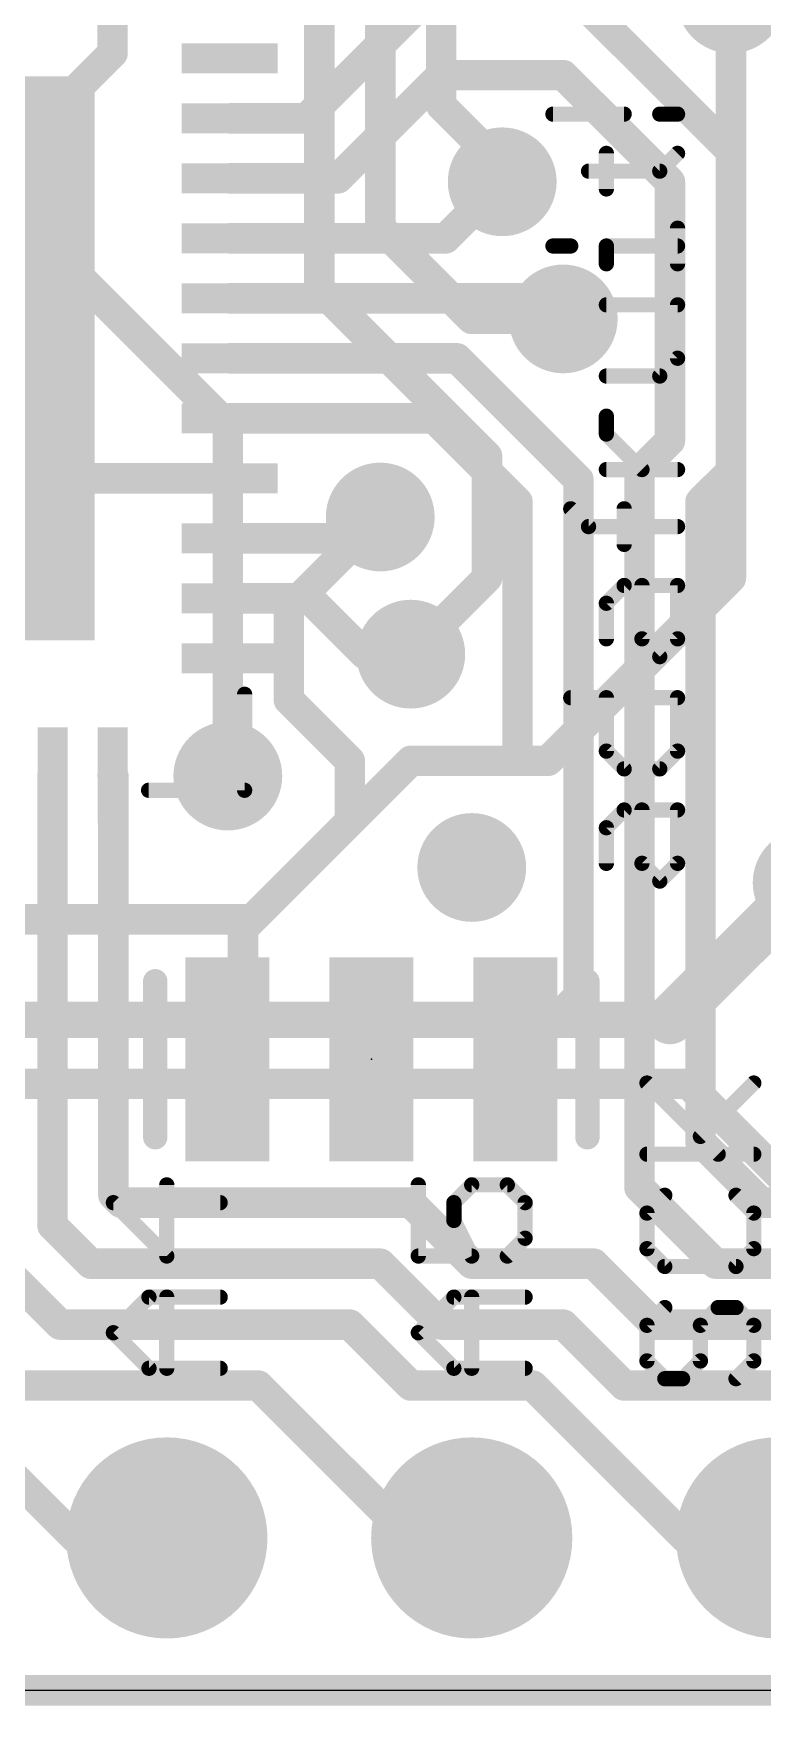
# Model space of a CAD drawing. Extents: x -11.5 to 69.1, y -5.3 to 31.9.
# Drawn here: x 25.56 to 31.63, y -0.13 to 13.81 of the extents above; entities that cross this region are included whole.
import ezdxf

# ---------------------------------------------------------------- set-up
doc = ezdxf.new("R2010")
doc.units = 0
for name, color, linetype in [('1', 12, 'CONTINUOUS'), ('16', 132, 'CONTINUOUS'), ('17', 110, 'CONTINUOUS'), ('18', 110, 'CONTINUOUS'), ('20', 53, 'CONTINUOUS'), ('21', 40, 'CONTINUOUS'), ('23', 40, 'CONTINUOUS')]:
    doc.layers.add(name, color=color, linetype=linetype)

# ---------------------------------------------------------------- blocks, each defined once
blk = doc.blocks.new('RECT')
blk.add_solid([(-0.5, -0.5), (0.5, -0.5), (-0.5, 0.5), (0.5, 0.5)])
blk = doc.blocks.new('ROUNDP')
at = {"const_width": 0.5}
blk.add_lwpolyline([(0, -0.25, 1), (0, 0.25, 1), (0, -0.25)], format="xyb", dxfattribs=at)
blk = doc.blocks.new('ROUNDV')
at = {"const_width": 0.5}
blk.add_lwpolyline([(0, -0.25, 1), (0, 0.25, 1), (0, -0.25)], format="xyb", dxfattribs=at)

msp = doc.modelspace()

# ---------------------------------------------------------------- linework, layer by layer
at = {"layer": '1', "const_width": 0.254}
for points in [[(26.2182, 14.5766), (26.2182, 13.6452)], [(27.8336, 13.1016), (28.702, 13.97)], [(31.369, 12.827), (30.226, 13.97)], [(26.2182, 13.6452), (23.876, 11.303)], [(28.0956, 12.6016), (28.956, 13.462)], [(28.956, 13.462), (29.972, 13.462)], [(29.972, 13.462), (30.861, 12.573)], [(27.1932, 13.1016), (27.8336, 13.1016)], [(31.369, 10.16), (31.369, 12.827)], [(27.1932, 12.6016), (28.0956, 12.6016)], [(28.9926, 12.1016), (29.464, 12.573)], [(30.861, 12.573), (30.861, 10.414)], [(28.9926, 12.1016), (27.1932, 12.1016)], [(27.1932, 11.6016), (29.8004, 11.6016)], [(29.8004, 11.6016), (29.972, 11.43)], [(27.1932, 11.1016), (29.0874, 11.1016)], [(29.0874, 11.1016), (30.099, 10.09)], [(27.1932, 10.6016), (28.8954, 10.6016)], [(28.8954, 10.6016), (29.591, 9.906)], [(30.861, 10.414), (30.607, 10.16)], [(27.1932, 10.1016), (25.0774, 10.1016)], [(30.099, 10.09), (30.099, 5.785)], [(30.607, 10.16), (30.607, 4.191)], [(31.115, 9.906), (31.369, 10.16)], [(28.2706, 9.6016), (28.448, 9.779)], [(29.591, 9.906), (29.591, 7.747)], [(31.115, 4.572), (31.115, 9.906)], [(27.1932, 9.6016), (28.2706, 9.6016)], [(27.1932, 9.1016), (27.8554, 9.1016)], [(27.8554, 9.1016), (28.321, 8.636)], [(27.1932, 8.6016), (27.178, 8.5864)], [(27.178, 8.5864), (27.178, 7.62)], [(28.321, 8.636), (28.702, 8.636)], [(28.702, 7.747), (27.305, 6.35)], [(29.591, 7.747), (28.702, 7.747)], [(25.7182, 7.6266), (25.7182, 3.8728)], [(26.2248, 7.62), (26.2182, 7.6266)], [(26.2248, 7.62), (26.2248, 4.1282)], [(27.305, 6.35), (27.305, 5.1282)], [(30.099, 5.785), (29.5736, 5.2596)], [(27.305, 5.1282), (27.1736, 5.2596)], [(31.115, 4.572), (31.623, 4.064)], [(26.2248, 4.1282), (26.289, 4.064)], [(26.289, 4.064), (28.702, 4.064)], [(28.702, 4.064), (29.21, 3.556)], [(30.607, 4.191), (31.242, 3.556)], [(31.623, 4.064), (33.401, 4.064)], [(25.7182, 3.8728), (26.035, 3.556)], [(25.2182, 3.6108), (25.781, 3.048)], [(26.035, 3.556), (28.448, 3.556)], [(28.448, 3.556), (28.956, 3.048)], [(29.21, 3.556), (30.226, 3.556)], [(30.226, 3.556), (30.734, 3.048)], [(31.242, 3.556), (33.147, 3.556)], [(25.781, 3.048), (28.194, 3.048)], [(28.194, 3.048), (28.702, 2.54)], [(28.956, 3.048), (29.972, 3.048)], [(29.972, 3.048), (30.48, 2.54)], [(30.734, 3.048), (32.639, 3.048)], [(27.432, 2.54), (25.4, 2.54)], [(28.702, 1.27), (27.432, 2.54)], [(28.702, 2.54), (29.718, 2.54)], [(29.718, 2.54), (30.988, 1.27)], [(30.48, 2.54), (32.258, 2.54)], [(24.765, 2.413), (25.908, 1.27)], [(25.908, 1.27), (26.67, 1.27)], [(28.702, 1.27), (29.21, 1.27)], [(30.988, 1.27), (31.75, 1.27)], [(0, 0), (60.452, 0)]]:
    msp.add_lwpolyline(points, dxfattribs=at)
at = {"layer": '1', "const_width": 0.127}
for points in [[(26.1547, 13.6452, 1), (26.2817, 13.6452)], [(26.2631, 13.6003, 1), (26.1733, 13.6901)], [(28.956, 13.5255, 1), (28.956, 13.3985)], [(29.0009, 13.4171, 1), (28.9111, 13.5069)], [(30.0169, 13.5069, 1), (29.9271, 13.4171)], [(29.972, 13.3985, 1), (29.972, 13.5255)], [(27.1932, 13.1651, 1), (27.1932, 13.0381)], [(27.7887, 13.1465, 1), (27.8785, 13.0567)], [(27.8336, 13.0381, 1), (27.8336, 13.1651)], [(31.4325, 12.827, 1), (31.3055, 12.827)], [(31.3241, 12.7821, 1), (31.4139, 12.8719)], [(27.1932, 12.6651, 1), (27.1932, 12.5381)], [(28.0507, 12.6465, 1), (28.1405, 12.5567)], [(28.0956, 12.5381, 1), (28.0956, 12.6651)], [(29.5089, 12.5281, 1), (29.4191, 12.6179)], [(30.9245, 12.573, 1), (30.7975, 12.573)], [(30.8161, 12.5281, 1), (30.9059, 12.6179)], [(27.1932, 12.1651, 1), (27.1932, 12.0381)], [(28.9477, 12.1465, 1), (29.0375, 12.0567)], [(28.9926, 12.0381, 1), (28.9926, 12.1651)], [(27.1932, 11.6651, 1), (27.1932, 11.5381)], [(29.8453, 11.6465, 1), (29.7555, 11.5567)], [(29.8004, 11.5381, 1), (29.8004, 11.6651)], [(29.9271, 11.3851, 1), (30.0169, 11.4749)], [(27.1932, 11.1651, 1), (27.1932, 11.0381)], [(29.1323, 11.1465, 1), (29.0425, 11.0567)], [(29.0874, 11.0381, 1), (29.0874, 11.1651)], [(27.1932, 10.6651, 1), (27.1932, 10.5381)], [(28.9403, 10.6465, 1), (28.8505, 10.5567)], [(28.8954, 10.5381, 1), (28.8954, 10.6651)], [(30.7975, 10.414, 1), (30.9245, 10.414)], [(30.9059, 10.3691, 1), (30.8161, 10.4589)], [(27.1932, 10.0381, 1), (27.1932, 10.1651)], [(30.1625, 10.09, 1), (30.0355, 10.09)], [(30.0541, 10.0451, 1), (30.1439, 10.1349)], [(30.6705, 10.16, 1), (30.5435, 10.16)], [(30.5621, 10.2049, 1), (30.6519, 10.1151)], [(31.3055, 10.16, 1), (31.4325, 10.16)], [(31.4139, 10.1151, 1), (31.3241, 10.2049)], [(28.4929, 9.7341, 1), (28.4031, 9.8239)], [(29.6545, 9.906, 1), (29.5275, 9.906)], [(29.5461, 9.8611, 1), (29.6359, 9.9509)], [(31.1785, 9.906, 1), (31.0515, 9.906)], [(31.0701, 9.9509, 1), (31.1599, 9.8611)], [(27.1932, 9.6651, 1), (27.1932, 9.5381)], [(28.2257, 9.6465, 1), (28.3155, 9.5567)], [(28.2706, 9.5381, 1), (28.2706, 9.6651)], [(27.1932, 9.1651, 1), (27.1932, 9.0381)], [(27.9003, 9.1465, 1), (27.8105, 9.0567)], [(27.8554, 9.0381, 1), (27.8554, 9.1651)], [(27.2415, 8.5864, 1), (27.1145, 8.5864)], [(27.1331, 8.6313, 1), (27.2229, 8.5415)], [(27.2381, 8.5567, 1), (27.1483, 8.6465)], [(28.321, 8.6995, 1), (28.321, 8.5725)], [(28.2761, 8.5911, 1), (28.3659, 8.6809)], [(28.702, 8.5725, 1), (28.702, 8.6995)], [(28.702, 7.8105, 1), (28.702, 7.6835)], [(28.7469, 7.7021, 1), (28.6571, 7.7919)], [(29.5275, 7.747, 1), (29.6545, 7.747)], [(29.591, 7.6835, 1), (29.591, 7.8105)], [(25.7817, 7.6266, 1), (25.6547, 7.6266)], [(26.2631, 7.6715, 1), (26.1733, 7.5817)], [(26.2883, 7.62, 1), (26.1613, 7.62)], [(26.1799, 7.5751, 1), (26.2697, 7.6649)], [(27.1145, 7.62, 1), (27.2415, 7.62)], [(27.3685, 6.35, 1), (27.2415, 6.35)], [(27.2601, 6.3949, 1), (27.3499, 6.3051)], [(30.1439, 5.7401, 1), (30.0541, 5.8299)], [(30.0355, 5.785, 1), (30.1625, 5.785)], [(27.2185, 5.3045, 1), (27.1287, 5.2147)], [(29.5287, 5.3045, 1), (29.6185, 5.2147)], [(27.2415, 5.1282, 1), (27.3685, 5.1282)], [(27.2601, 5.0833, 1), (27.3499, 5.1731)], [(31.1599, 4.6169, 1), (31.0701, 4.5271)], [(31.0515, 4.572, 1), (31.1785, 4.572)], [(26.2697, 4.1731, 1), (26.1799, 4.0833)], [(26.1613, 4.1282, 1), (26.2883, 4.1282)], [(26.289, 4.1275, 1), (26.289, 4.0005)], [(28.7469, 4.1089, 1), (28.6571, 4.0191)], [(28.702, 4.0005, 1), (28.702, 4.1275)], [(30.6519, 4.2359, 1), (30.5621, 4.1461)], [(30.5435, 4.191, 1), (30.6705, 4.191)], [(31.623, 4.1275, 1), (31.623, 4.0005)], [(26.2441, 4.0191, 1), (26.3339, 4.1089)], [(31.5781, 4.0191, 1), (31.6679, 4.1089)], [(25.7631, 3.9177, 1), (25.6733, 3.8279)], [(25.6547, 3.8728, 1), (25.7817, 3.8728)], [(26.035, 3.6195, 1), (26.035, 3.4925)], [(25.9901, 3.5111, 1), (26.0799, 3.6009)], [(28.4929, 3.6009, 1), (28.4031, 3.5111)], [(28.448, 3.4925, 1), (28.448, 3.6195)], [(29.21, 3.6195, 1), (29.21, 3.4925)], [(29.1651, 3.5111, 1), (29.2549, 3.6009)], [(30.2709, 3.6009, 1), (30.1811, 3.5111)], [(30.226, 3.4925, 1), (30.226, 3.6195)], [(31.242, 3.6195, 1), (31.242, 3.4925)], [(31.1971, 3.5111, 1), (31.2869, 3.6009)], [(25.781, 3.1115, 1), (25.781, 2.9845)], [(25.7361, 3.0031, 1), (25.8259, 3.0929)], [(28.2389, 3.0929, 1), (28.1491, 3.0031)], [(28.194, 2.9845, 1), (28.194, 3.1115)], [(28.956, 3.1115, 1), (28.956, 2.9845)], [(28.9111, 3.0031, 1), (29.0009, 3.0929)], [(30.0169, 3.0929, 1), (29.9271, 3.0031)], [(29.972, 2.9845, 1), (29.972, 3.1115)], [(30.734, 3.1115, 1), (30.734, 2.9845)], [(30.6891, 3.0031, 1), (30.7789, 3.0929)], [(27.4769, 2.5849, 1), (27.3871, 2.4951)], [(27.432, 2.4765, 1), (27.432, 2.6035)], [(28.702, 2.6035, 1), (28.702, 2.4765)], [(28.6571, 2.4951, 1), (28.7469, 2.5849)], [(29.7629, 2.5849, 1), (29.6731, 2.4951)], [(29.718, 2.4765, 1), (29.718, 2.6035)], [(30.48, 2.6035, 1), (30.48, 2.4765)], [(30.4351, 2.4951, 1), (30.5249, 2.5849)], [(25.908, 1.3335, 1), (25.908, 1.2065)], [(26.67, 1.2065, 1), (26.67, 1.3335)], [(28.702, 1.3335, 1), (28.702, 1.2065)], [(29.21, 1.2065, 1), (29.21, 1.3335)], [(30.988, 1.3335, 1), (30.988, 1.2065)], [(25.8631, 1.2251, 1), (25.9529, 1.3149)], [(28.6571, 1.2251, 1), (28.7469, 1.3149)], [(30.9431, 1.2251, 1), (31.0329, 1.3149)]]:
    msp.add_lwpolyline(points, format="xyb", dxfattribs=at)
at = {"layer": '16'}
for points, const_width in [([(28.448, 12.192), (28.448, 16.637)], 0.254), ([(21.209, 16.51), (27.178, 10.541)], 0.254), ([(28.956, 16.383), (28.956, 13.208)], 0.254), ([(27.94, 15.494), (27.94, 11.684)], 0.254), ([(31.369, 9.271), (31.369, 14.097)], 0.254), ([(28.956, 13.208), (29.464, 12.7)], 0.254), ([(29.464, 12.7), (29.464, 12.573)], 0.254), ([(29.21, 11.43), (28.448, 12.192)], 0.254), ([(27.94, 11.684), (29.337, 10.287)], 0.254), ([(29.972, 11.43), (29.21, 11.43)], 0.254), ([(27.178, 10.541), (27.178, 7.62)], 0.254), ([(29.337, 10.287), (29.337, 9.271)], 0.254), ([(28.448, 9.779), (27.686, 9.017)], 0.254), ([(29.337, 9.271), (28.702, 8.636)], 0.254), ([(29.845, 7.747), (31.369, 9.271)], 0.254), ([(27.686, 9.017), (27.686, 8.255)], 0.254), ([(27.686, 8.255), (28.194, 7.747)], 0.254), ([(28.194, 7.747), (28.194, 7.239)], 0.254), ([(28.194, 7.239), (28.702, 7.747)], 0.254), ([(28.702, 7.747), (29.845, 7.747)], 0.254), ([(28.194, 7.239), (27.3812, 6.4262)], 0.254), ([(30.861, 5.588), (32.004, 6.731)], 0.4064), ([(27.3812, 6.4262), (23.622, 6.4262)], 0.254), ([(23.2918, 5.588), (30.861, 5.588)], 0.3048), ([(31.0134, 5.0546), (23.0378, 5.0546)], 0.254), ([(31.0134, 5.0546), (33.2232, 2.8448)], 0.254), ([(31.623, 1.397), (31.75, 1.27)], 0.254), ([(0, 0), (60.706, 0)], 0.254)]:
    msp.add_lwpolyline(points, dxfattribs=dict(at, const_width=const_width))
for points, const_width in [([(29.0009, 13.2529, 1), (28.9111, 13.1631)], 0.127), ([(28.8925, 13.208, 1), (29.0195, 13.208)], 0.127), ([(29.5275, 12.7, 1), (29.4005, 12.7)], 0.127), ([(29.4191, 12.6551, 1), (29.5089, 12.7449)], 0.127), ([(29.4005, 12.573, 1), (29.5275, 12.573)], 0.127), ([(28.4929, 12.2369, 1), (28.4031, 12.1471)], 0.127), ([(28.3845, 12.192, 1), (28.5115, 12.192)], 0.127), ([(27.9849, 11.7289, 1), (27.8951, 11.6391)], 0.127), ([(27.8765, 11.684, 1), (28.0035, 11.684)], 0.127), ([(29.21, 11.4935, 1), (29.21, 11.3665)], 0.127), ([(29.1651, 11.3851, 1), (29.2549, 11.4749)], 0.127), ([(29.972, 11.3665, 1), (29.972, 11.4935)], 0.127), ([(27.2415, 10.541, 1), (27.1145, 10.541)], 0.127), ([(27.1331, 10.4961, 1), (27.2229, 10.5859)], 0.127), ([(29.4005, 10.287, 1), (29.2735, 10.287)], 0.127), ([(29.2921, 10.2421, 1), (29.3819, 10.3319)], 0.127), ([(28.4929, 9.7341, 1), (28.4031, 9.8239)], 0.127), ([(29.3819, 9.2261, 1), (29.2921, 9.3159)], 0.127), ([(31.4139, 9.2261, 1), (31.3241, 9.3159)], 0.127), ([(29.2735, 9.271, 1), (29.4005, 9.271)], 0.127), ([(31.3055, 9.271, 1), (31.4325, 9.271)], 0.127), ([(27.7495, 9.017, 1), (27.6225, 9.017)], 0.127), ([(27.6411, 9.0619, 1), (27.7309, 8.9721)], 0.127), ([(28.6571, 8.6809, 1), (28.7469, 8.5911)], 0.127), ([(27.7309, 8.2999, 1), (27.6411, 8.2101)], 0.127), ([(27.6225, 8.255, 1), (27.7495, 8.255)], 0.127), ([(28.2575, 7.747, 1), (28.1305, 7.747)], 0.127), ([(28.1491, 7.7021, 1), (28.2389, 7.7919)], 0.127), ([(28.702, 7.8105, 1), (28.702, 7.6835)], 0.127), ([(28.7469, 7.7021, 1), (28.6571, 7.7919)], 0.127), ([(29.8001, 7.7919, 1), (29.8899, 7.7021)], 0.127), ([(29.845, 7.6835, 1), (29.845, 7.8105)], 0.127), ([(27.1145, 7.62, 1), (27.2415, 7.62)], 0.127), ([(28.1491, 7.2839, 1), (28.2389, 7.1941)], 0.127), ([(28.1305, 7.239, 1), (28.2575, 7.239)], 0.127), ([(28.2389, 7.1941, 1), (28.1491, 7.2839)], 0.127), ([(27.3812, 6.3627, 1), (27.3812, 6.4897)], 0.127), ([(27.3363, 6.4711, 1), (27.4261, 6.3813)], 0.127), ([(30.7892, 5.6598, 1), (30.9328, 5.5162)], 0.2032), ([(30.861, 5.5118, 1), (30.861, 5.6642)], 0.1524), ([(31.0583, 5.0995, 1), (30.9685, 5.0097)], 0.127), ([(31.0134, 4.9911, 1), (31.0134, 5.1181)], 0.127), ([(31.6679, 1.4419, 1), (31.5781, 1.3521)], 0.127)]:
    msp.add_lwpolyline(points, format="xyb", dxfattribs=dict(at, const_width=const_width))
at = {"layer": '20'}
msp.add_line((2.54, 0), (57.785, 0), dxfattribs=at)
at = {"layer": '21'}
for points, const_width in [([(29.8864, 13.1369), (30.4796, 13.1369)], 0.127), ([(30.7762, 13.1369), (30.9245, 13.1369)], 0.127), ([(30.3313, 12.5133), (30.3313, 12.8098)], 0.127), ([(30.7762, 12.6615), (30.9245, 12.8098)], 0.127), ([(30.183, 12.6615), (30.7762, 12.6615)], 0.127), ([(30.9245, 11.8896), (30.9245, 12.1862)], 0.127), ([(29.8864, 12.0379), (30.0347, 12.0379)], 0.127), ([(30.3313, 11.8896), (30.3313, 12.0379)], 0.127), ([(30.3313, 12.0379), (30.9245, 12.0379)], 0.127), ([(30.9245, 11.5472), (30.3313, 11.5472)], 0.127), ([(30.9245, 11.1023), (30.9245, 11.5472)], 0.127), ([(30.7762, 10.9541), (30.9245, 11.1023)], 0.127), ([(30.3313, 10.9541), (30.7762, 10.9541)], 0.127), ([(30.3313, 10.471), (30.3313, 10.6193)], 0.127), ([(30.6279, 10.1745), (30.3313, 10.471)], 0.127), ([(30.9245, 10.1745), (30.3313, 10.1745)], 0.127), ([(30.183, 9.6991), (30.0347, 9.8474)], 0.127), ([(30.4796, 9.5508), (30.4796, 9.8474)], 0.127), ([(30.9245, 9.6991), (30.183, 9.6991)], 0.127), ([(30.3313, 9.0601), (30.4796, 9.2084)], 0.127), ([(30.4796, 9.2084), (30.9245, 9.2084)], 0.127), ([(30.6279, 8.7636), (30.6279, 9.2084)], 0.127), ([(30.9245, 9.2084), (30.9245, 8.7636)], 0.127), ([(30.3313, 8.7636), (30.3313, 9.0601)], 0.127), ([(30.7762, 8.6153), (30.6279, 8.7636)], 0.127), ([(30.9245, 8.7636), (30.7762, 8.6153)], 0.127), ([(27.3182, 8.3016), (27.3182, 7.5016)], 0.127), ([(30.0347, 8.2729), (30.9245, 8.2729)], 0.127), ([(30.3313, 7.828), (30.3313, 8.2729)], 0.127), ([(30.9245, 8.2729), (30.9245, 7.828)], 0.127), ([(30.4796, 7.6797), (30.3313, 7.828)], 0.127), ([(30.9245, 7.828), (30.7762, 7.6797)], 0.127), ([(30.7762, 7.6797), (30.4796, 7.6797)], 0.127), ([(27.3182, 7.5016), (26.5182, 7.5016)], 0.127), ([(30.3313, 7.1891), (30.4796, 7.3374)], 0.127), ([(30.4796, 7.3374), (30.9245, 7.3374)], 0.127), ([(30.6279, 6.8925), (30.6279, 7.3374)], 0.127), ([(30.9245, 7.3374), (30.9245, 6.8925)], 0.127), ([(30.3313, 6.8925), (30.3313, 7.1891)], 0.127), ([(30.7762, 6.7442), (30.6279, 6.8925)], 0.127), ([(30.9245, 6.8925), (30.7762, 6.7442)], 0.127), ([(26.5736, 4.6096), (26.5736, 5.9096)], 0.2032), ([(30.1736, 5.9096), (30.1736, 4.6096)], 0.2032), ([(31.2629, 4.4683), (30.6697, 5.0614)], 0.127), ([(31.1146, 4.6166), (31.5595, 5.0614)], 0.127), ([(30.6697, 4.4683), (31.5595, 4.4683)], 0.127), ([(26.6696, 3.6195), (26.6696, 4.2127)], 0.127), ([(28.7647, 4.2127), (28.7647, 3.6195)], 0.127), ([(29.0613, 4.0644), (29.2096, 4.2127)], 0.127), ([(29.2096, 4.2127), (29.5062, 4.2127)], 0.127), ([(29.5062, 4.2127), (29.6545, 4.0644)], 0.127), ([(30.818, 4.1259), (30.6697, 3.9776)], 0.127), ([(31.5595, 3.9776), (31.4112, 4.1259)], 0.127), ([(27.1145, 4.0644), (26.2247, 4.0644)], 0.127), ([(26.2247, 4.0644), (26.6696, 3.6195)], 0.127), ([(29.0613, 3.9161), (29.0613, 4.0644)], 0.127), ([(29.6545, 4.0644), (29.6545, 3.7678)], 0.127), ([(29.2096, 3.6195), (29.0613, 3.9161)], 0.127), ([(30.6697, 3.9776), (30.6697, 3.681)], 0.127), ([(31.5595, 3.681), (31.5595, 3.9776)], 0.127), ([(29.6545, 3.7678), (29.5062, 3.6195)], 0.127), ([(28.7647, 3.6195), (29.2096, 3.6195)], 0.127), ([(30.6697, 3.681), (30.818, 3.5327)], 0.127), ([(31.4112, 3.5327), (31.5595, 3.681)], 0.127), ([(30.818, 3.5327), (31.4112, 3.5327)], 0.127), ([(26.2247, 2.9806), (26.5213, 3.2772)], 0.127), ([(26.5213, 3.2772), (27.1145, 3.2772)], 0.127), ([(26.6696, 2.684), (26.6696, 3.2772)], 0.127), ([(28.7647, 2.9806), (29.0613, 3.2772)], 0.127), ([(29.0613, 3.2772), (29.6545, 3.2772)], 0.127), ([(29.2096, 2.684), (29.2096, 3.2772)], 0.127), ([(30.818, 3.1904), (30.6697, 3.0421)], 0.127), ([(31.1146, 3.0421), (31.2629, 3.1904)], 0.127), ([(31.2629, 3.1904), (31.4112, 3.1904)], 0.127), ([(31.4112, 3.1904), (31.5595, 3.0421)], 0.127), ([(30.6697, 3.0421), (30.6697, 2.7455)], 0.127), ([(31.1146, 2.7455), (31.1146, 3.0421)], 0.127), ([(31.5595, 3.0421), (31.5595, 2.7455)], 0.127), ([(26.5213, 2.684), (26.2247, 2.9806)], 0.127), ([(29.0613, 2.684), (28.7647, 2.9806)], 0.127), ([(30.6697, 2.7455), (30.818, 2.5972)], 0.127), ([(30.9663, 2.5972), (31.1146, 2.7455)], 0.127), ([(31.5595, 2.7455), (31.4112, 2.5972)], 0.127), ([(27.1145, 2.684), (26.5213, 2.684)], 0.127), ([(29.6545, 2.684), (29.0613, 2.684)], 0.127), ([(30.818, 2.5972), (30.9663, 2.5972)], 0.127)]:
    msp.add_lwpolyline(points, dxfattribs=dict(at, const_width=const_width))
for points, const_width in [([(29.8864, 13.1687, 1), (29.8864, 13.1052)], 0.0635), ([(30.4796, 13.1052, 1), (30.4796, 13.1687)], 0.0635), ([(30.7762, 13.1687, 1), (30.7762, 13.1052)], 0.0635), ([(30.9245, 13.1052, 1), (30.9245, 13.1687)], 0.0635), ([(30.3631, 12.8098, 1), (30.2996, 12.8098)], 0.0635), ([(30.947, 12.7874, 1), (30.902, 12.8323)], 0.0635), ([(30.183, 12.6933, 1), (30.183, 12.6298)], 0.0635), ([(30.7538, 12.684, 1), (30.7987, 12.6391)], 0.0635), ([(30.7762, 12.6298, 1), (30.7762, 12.6933)], 0.0635), ([(30.2996, 12.5133, 1), (30.3631, 12.5133)], 0.0635), ([(30.9563, 12.1862, 1), (30.8928, 12.1862)], 0.0635), ([(29.8864, 12.0696, 1), (29.8864, 12.0061)], 0.0635), ([(30.0347, 12.0061, 1), (30.0347, 12.0696)], 0.0635), ([(30.3313, 12.0696, 1), (30.3313, 12.0061)], 0.0635), ([(30.3631, 12.0379, 1), (30.2996, 12.0379)], 0.0635), ([(30.9245, 12.0061, 1), (30.9245, 12.0696)], 0.0635), ([(30.2996, 11.8896, 1), (30.3631, 11.8896)], 0.0635), ([(30.8928, 11.8896, 1), (30.9563, 11.8896)], 0.0635), ([(30.3313, 11.579, 1), (30.3313, 11.5155)], 0.0635), ([(30.9563, 11.5472, 1), (30.8928, 11.5472)], 0.0635), ([(30.9245, 11.5155, 1), (30.9245, 11.579)], 0.0635), ([(30.947, 11.0799, 1), (30.902, 11.1248)], 0.0635), ([(30.3313, 10.9858, 1), (30.3313, 10.9223)], 0.0635), ([(30.7762, 10.9223, 1), (30.7762, 10.9858)], 0.0635), ([(30.8928, 11.1023, 1), (30.9563, 11.1023)], 0.0635), ([(30.7538, 10.9765, 1), (30.7987, 10.9316)], 0.0635), ([(30.3631, 10.6193, 1), (30.2996, 10.6193)], 0.0635), ([(30.3538, 10.4935, 1), (30.3089, 10.4486)], 0.0635), ([(30.2996, 10.471, 1), (30.3631, 10.471)], 0.0635), ([(30.3313, 10.2062, 1), (30.3313, 10.1427)], 0.0635), ([(30.6055, 10.152, 1), (30.6504, 10.1969)], 0.0635), ([(30.9245, 10.1427, 1), (30.9245, 10.2062)], 0.0635), ([(30.0572, 9.8698, 1), (30.0123, 9.8249)], 0.0635), ([(30.5114, 9.8474, 1), (30.4479, 9.8474)], 0.0635), ([(30.183, 9.7308, 1), (30.183, 9.6673)], 0.0635), ([(30.9245, 9.6673, 1), (30.9245, 9.7308)], 0.0635), ([(30.1606, 9.6766, 1), (30.2055, 9.7215)], 0.0635), ([(30.4479, 9.5508, 1), (30.5114, 9.5508)], 0.0635), ([(30.4796, 9.2402, 1), (30.4796, 9.1767)], 0.0635), ([(30.5021, 9.186, 1), (30.4572, 9.2309)], 0.0635), ([(30.6597, 9.2084, 1), (30.5962, 9.2084)], 0.0635), ([(30.9563, 9.2084, 1), (30.8928, 9.2084)], 0.0635), ([(30.9245, 9.1767, 1), (30.9245, 9.2402)], 0.0635), ([(30.3631, 9.0601, 1), (30.2996, 9.0601)], 0.0635), ([(30.3089, 9.0826, 1), (30.3538, 9.0377)], 0.0635), ([(30.2996, 8.7636, 1), (30.3631, 8.7636)], 0.0635), ([(30.5962, 8.7636, 1), (30.6597, 8.7636)], 0.0635), ([(30.6504, 8.786, 1), (30.6055, 8.7411)], 0.0635), ([(30.8928, 8.7636, 1), (30.9563, 8.7636)], 0.0635), ([(30.947, 8.7411, 1), (30.902, 8.786)], 0.0635), ([(30.7538, 8.6377, 1), (30.7987, 8.5928)], 0.0635), ([(30.7538, 8.5928, 1), (30.7987, 8.6377)], 0.0635), ([(27.3499, 8.3016, 1), (27.2864, 8.3016)], 0.0635), ([(30.0347, 8.3047, 1), (30.0347, 8.2412)], 0.0635), ([(30.3631, 8.2729, 1), (30.2996, 8.2729)], 0.0635), ([(30.9563, 8.2729, 1), (30.8928, 8.2729)], 0.0635), ([(30.9245, 8.2412, 1), (30.9245, 8.3047)], 0.0635), ([(30.3538, 7.8505, 1), (30.3089, 7.8056)], 0.0635), ([(30.2996, 7.828, 1), (30.3631, 7.828)], 0.0635), ([(30.8928, 7.828, 1), (30.9563, 7.828)], 0.0635), ([(30.947, 7.8056, 1), (30.902, 7.8505)], 0.0635), ([(30.4796, 7.7115, 1), (30.4796, 7.648)], 0.0635), ([(30.4572, 7.6573, 1), (30.5021, 7.7022)], 0.0635), ([(30.7538, 7.7022, 1), (30.7987, 7.6573)], 0.0635), ([(30.7762, 7.648, 1), (30.7762, 7.7115)], 0.0635), ([(26.5182, 7.5334, 1), (26.5182, 7.4699)], 0.0635), ([(27.2864, 7.5016, 1), (27.3499, 7.5016)], 0.0635), ([(27.3182, 7.4699, 1), (27.3182, 7.5334)], 0.0635), ([(30.4796, 7.3691, 1), (30.4796, 7.3056)], 0.0635), ([(30.5021, 7.3149, 1), (30.4572, 7.3598)], 0.0635), ([(30.6597, 7.3374, 1), (30.5962, 7.3374)], 0.0635), ([(30.9563, 7.3374, 1), (30.8928, 7.3374)], 0.0635), ([(30.9245, 7.3056, 1), (30.9245, 7.3691)], 0.0635), ([(30.3631, 7.1891, 1), (30.2996, 7.1891)], 0.0635), ([(30.3089, 7.2116, 1), (30.3538, 7.1666)], 0.0635), ([(30.2996, 6.8925, 1), (30.3631, 6.8925)], 0.0635), ([(30.5962, 6.8925, 1), (30.6597, 6.8925)], 0.0635), ([(30.6504, 6.915, 1), (30.6055, 6.8701)], 0.0635), ([(30.8928, 6.8925, 1), (30.9563, 6.8925)], 0.0635), ([(30.947, 6.8701, 1), (30.902, 6.915)], 0.0635), ([(30.7538, 6.7667, 1), (30.7987, 6.7218)], 0.0635), ([(30.7538, 6.7218, 1), (30.7987, 6.7667)], 0.0635), ([(26.6244, 5.9096, 1), (26.5228, 5.9096)], 0.1016), ([(30.2244, 5.9096, 1), (30.1228, 5.9096)], 0.1016), ([(30.6922, 5.0839, 1), (30.6473, 5.039)], 0.0635), ([(31.582, 5.039, 1), (31.537, 5.0839)], 0.0635), ([(26.5228, 4.6096, 1), (26.6244, 4.6096)], 0.1016), ([(30.1228, 4.6096, 1), (30.2244, 4.6096)], 0.1016), ([(31.0922, 4.639, 1), (31.1371, 4.5941)], 0.0635), ([(30.6697, 4.5, 1), (30.6697, 4.4365)], 0.0635), ([(31.2405, 4.4458, 1), (31.2854, 4.4907)], 0.0635), ([(31.5595, 4.4365, 1), (31.5595, 4.5)], 0.0635), ([(26.7014, 4.2127, 1), (26.6379, 4.2127)], 0.0635), ([(28.7965, 4.2127, 1), (28.733, 4.2127)], 0.0635), ([(29.2096, 4.2444, 1), (29.2096, 4.1809)], 0.0635), ([(29.2321, 4.1902, 1), (29.1872, 4.2351)], 0.0635), ([(29.5287, 4.2351, 1), (29.4838, 4.1902)], 0.0635), ([(29.5062, 4.1809, 1), (29.5062, 4.2444)], 0.0635), ([(30.8405, 4.1035, 1), (30.7956, 4.1484)], 0.0635), ([(31.4337, 4.1484, 1), (31.3888, 4.1035)], 0.0635), ([(26.2247, 4.0961, 1), (26.2247, 4.0326)], 0.0635), ([(26.2472, 4.0868, 1), (26.2023, 4.0419)], 0.0635), ([(27.1145, 4.0326, 1), (27.1145, 4.0961)], 0.0635), ([(29.0931, 4.0644, 1), (29.0296, 4.0644)], 0.0635), ([(29.0389, 4.0868, 1), (29.0838, 4.0419)], 0.0635), ([(29.6863, 4.0644, 1), (29.6228, 4.0644)], 0.0635), ([(29.632, 4.0419, 1), (29.677, 4.0868)], 0.0635), ([(29.0897, 3.9303, 1), (29.0329, 3.9019)], 0.0635), ([(29.0296, 3.9161, 1), (29.0931, 3.9161)], 0.0635), ([(30.7015, 3.9776, 1), (30.638, 3.9776)], 0.0635), ([(30.6473, 4.0001, 1), (30.6922, 3.9552)], 0.0635), ([(31.5912, 3.9776, 1), (31.5278, 3.9776)], 0.0635), ([(31.537, 3.9552, 1), (31.582, 4.0001)], 0.0635), ([(29.6228, 3.7678, 1), (29.6863, 3.7678)], 0.0635), ([(29.677, 3.7453, 1), (29.632, 3.7902)], 0.0635), ([(26.6379, 3.6195, 1), (26.7014, 3.6195)], 0.0635), ([(26.6472, 3.597, 1), (26.6921, 3.642)], 0.0635), ([(28.7647, 3.6513, 1), (28.7647, 3.5878)], 0.0635), ([(28.733, 3.6195, 1), (28.7965, 3.6195)], 0.0635), ([(29.1812, 3.6053, 1), (29.238, 3.6337)], 0.0635), ([(29.2096, 3.5878, 1), (29.2096, 3.6513)], 0.0635), ([(29.4838, 3.642, 1), (29.5287, 3.597)], 0.0635), ([(30.6922, 3.7035, 1), (30.6473, 3.6586)], 0.0635), ([(30.638, 3.681, 1), (30.7015, 3.681)], 0.0635), ([(31.5278, 3.681, 1), (31.5912, 3.681)], 0.0635), ([(31.582, 3.6586, 1), (31.537, 3.7035)], 0.0635), ([(30.818, 3.5645, 1), (30.818, 3.501)], 0.0635), ([(30.7956, 3.5103, 1), (30.8405, 3.5552)], 0.0635), ([(31.3888, 3.5552, 1), (31.4337, 3.5103)], 0.0635), ([(31.4112, 3.501, 1), (31.4112, 3.5645)], 0.0635), ([(26.5213, 3.3089, 1), (26.5213, 3.2454)], 0.0635), ([(26.5438, 3.2547, 1), (26.4989, 3.2996)], 0.0635), ([(26.7014, 3.2772, 1), (26.6379, 3.2772)], 0.0635), ([(27.1145, 3.2454, 1), (27.1145, 3.3089)], 0.0635), ([(29.0613, 3.3089, 1), (29.0613, 3.2454)], 0.0635), ([(29.0838, 3.2547, 1), (29.0389, 3.2996)], 0.0635), ([(29.2414, 3.2772, 1), (29.1779, 3.2772)], 0.0635), ([(29.6545, 3.2454, 1), (29.6545, 3.3089)], 0.0635), ([(30.8405, 3.1679, 1), (30.7956, 3.2128)], 0.0635), ([(31.2629, 3.2221, 1), (31.2629, 3.1586)], 0.0635), ([(31.2854, 3.1679, 1), (31.2405, 3.2128)], 0.0635), ([(31.4337, 3.2128, 1), (31.3888, 3.1679)], 0.0635), ([(31.4112, 3.1586, 1), (31.4112, 3.2221)], 0.0635), ([(30.6473, 3.0646, 1), (30.6922, 3.0196)], 0.0635), ([(30.7015, 3.0421, 1), (30.638, 3.0421)], 0.0635), ([(31.1464, 3.0421, 1), (31.0829, 3.0421)], 0.0635), ([(31.0922, 3.0646, 1), (31.1371, 3.0196)], 0.0635), ([(31.5912, 3.0421, 1), (31.5278, 3.0421)], 0.0635), ([(31.537, 3.0196, 1), (31.582, 3.0646)], 0.0635), ([(26.2472, 3.003, 1), (26.2023, 2.9581)], 0.0635), ([(26.2023, 3.003, 1), (26.2472, 2.9581)], 0.0635), ([(28.7872, 3.003, 1), (28.7423, 2.9581)], 0.0635), ([(28.7423, 3.003, 1), (28.7872, 2.9581)], 0.0635), ([(30.6922, 2.768, 1), (30.6473, 2.7231)], 0.0635), ([(31.1371, 2.7231, 1), (31.0922, 2.768)], 0.0635), ([(31.582, 2.7231, 1), (31.537, 2.768)], 0.0635), ([(26.5213, 2.7157, 1), (26.5213, 2.6522)], 0.0635), ([(26.4989, 2.6615, 1), (26.5438, 2.7064)], 0.0635), ([(26.6379, 2.684, 1), (26.7014, 2.684)], 0.0635), ([(27.1145, 2.6522, 1), (27.1145, 2.7157)], 0.0635), ([(29.0613, 2.7157, 1), (29.0613, 2.6522)], 0.0635), ([(29.0389, 2.6615, 1), (29.0838, 2.7064)], 0.0635), ([(29.1779, 2.684, 1), (29.2414, 2.684)], 0.0635), ([(29.6545, 2.6522, 1), (29.6545, 2.7157)], 0.0635), ([(30.638, 2.7455, 1), (30.7015, 2.7455)], 0.0635), ([(30.818, 2.629, 1), (30.818, 2.5655)], 0.0635), ([(30.7956, 2.5748, 1), (30.8405, 2.6197)], 0.0635), ([(30.9439, 2.6197, 1), (30.9888, 2.5748)], 0.0635), ([(30.9663, 2.5655, 1), (30.9663, 2.629)], 0.0635), ([(31.0829, 2.7455, 1), (31.1464, 2.7455)], 0.0635), ([(31.3888, 2.6197, 1), (31.4337, 2.5748)], 0.0635), ([(31.5278, 2.7455, 1), (31.5912, 2.7455)], 0.0635)]:
    msp.add_lwpolyline(points, format="xyb", dxfattribs=dict(at, const_width=const_width))
at = {"layer": '23'}
msp.add_point((28.3736, 5.2596), dxfattribs=at)

# ---------------------------------------------------------------- block references
at = {"layer": '1'}
for p, xscale, yscale, rotation in [((27.1932, 13.6016), 0.8, 0.25, 180), ((27.1932, 13.1016), 0.8, 0.25, 180), ((27.1932, 12.6016), 0.8, 0.25, 180), ((27.1932, 12.1016), 0.8, 0.25, 180), ((27.1932, 11.6016), 0.8, 0.25, 180), ((27.1932, 11.1016), 0.8, 0.25, 180), ((27.1932, 10.6016), 0.8, 0.25, 180), ((27.1932, 10.1016), 0.8, 0.25, 180), ((27.1932, 9.6016), 0.8, 0.25, 180), ((27.1932, 9.1016), 0.8, 0.25, 180), ((27.1932, 8.6016), 0.8, 0.25, 180), ((25.7182, 7.6266), 0.8, 0.25, 90), ((26.2182, 7.6266), 0.8, 0.25, 90), ((27.1736, 5.2596), 0.7, 1.7, 180), ((28.3736, 5.2596), 0.7, 1.7, 180), ((29.5736, 5.2596), 0.7, 1.7, 180)]:
    msp.add_blockref('RECT', p, dxfattribs=dict(at, xscale=xscale, yscale=yscale, rotation=rotation))
at = {"layer": '1', "xscale": 4.7, "yscale": 4.7}
msp.add_blockref('RECT', (23.7182, 11.1016), dxfattribs=at)
at = {"layer": '17', "xscale": 1.6764, "yscale": 1.6764, "rotation": 270}
for p in [(26.67, 1.27), (26.67, 1.27), (29.21, 1.27), (29.21, 1.27), (31.75, 1.27), (31.75, 1.27)]:
    msp.add_blockref('ROUNDP', p, dxfattribs=at)
at = {"layer": '18', "xscale": 0.9064, "yscale": 0.9064}
for p in [(31.369, 14.097), (31.369, 14.097), (29.464, 12.573), (29.464, 12.573), (29.972, 11.43), (29.972, 11.43), (28.448, 9.779), (28.448, 9.779), (28.702, 8.636), (28.702, 8.636), (27.178, 7.62), (27.178, 7.62), (29.21, 6.858), (29.21, 6.858), (32.004, 6.731), (32.004, 6.731)]:
    msp.add_blockref('ROUNDV', p, dxfattribs=at)

doc.saveas('drawing.dxf')
